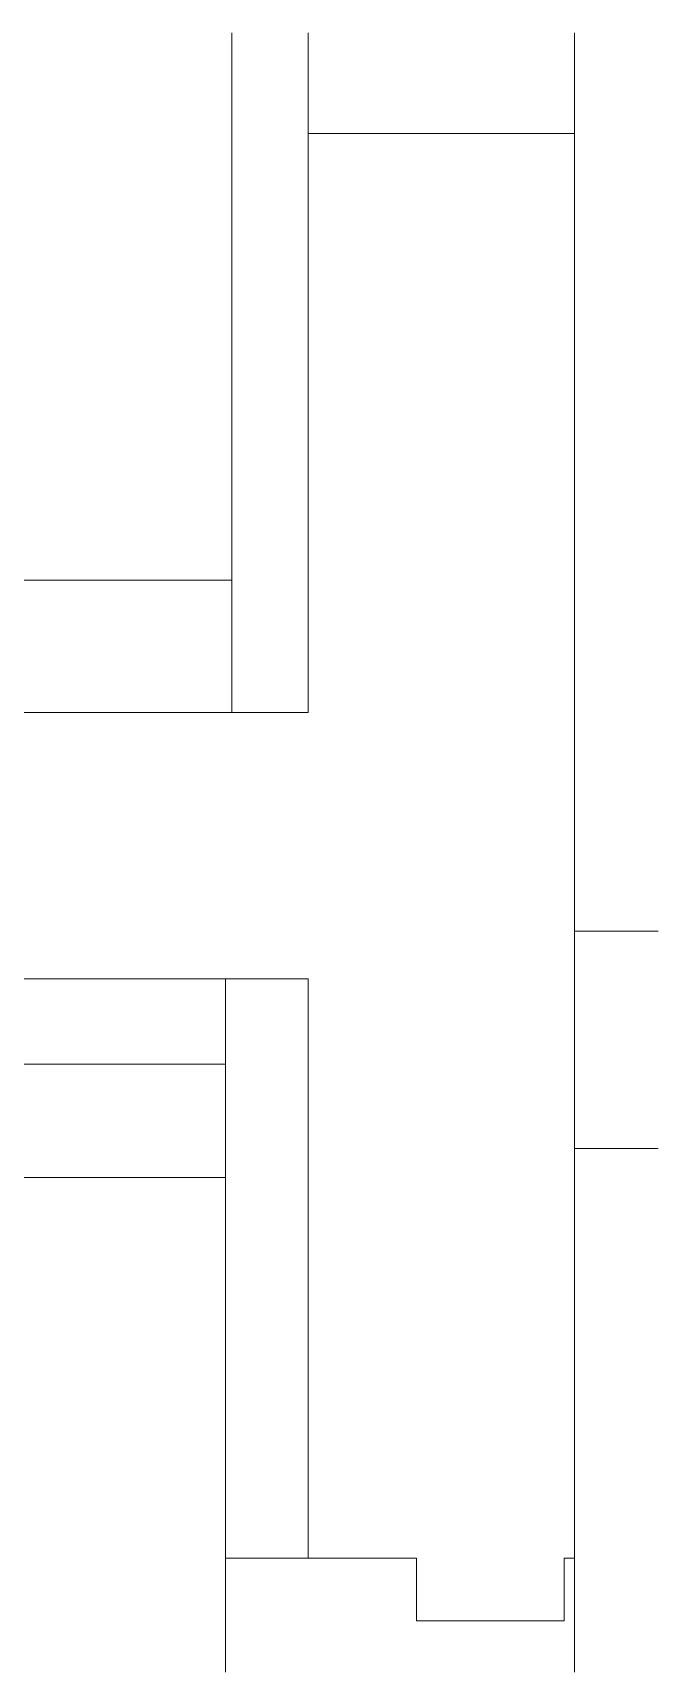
# Model space of a CAD drawing. Header units: millimetres. Extents: x -5300 to 98858, y -5196 to 93886.
# Drawn here: x 61042 to 98858, y -5196 to 93886 of the extents above; entities that cross this region are included whole.
import ezdxf

# ---------------------------------------------------------------- set-up
doc = ezdxf.new("R2010")
doc.units = ezdxf.units.MM
doc.layers.add('Генплан', color=7, linetype='Continuous', lineweight=9)

# ---------------------------------------------------------------- blocks, each defined once
blk = doc.blocks.new('Местность - Местность-379060-Подвал')
at = {"layer": 'Генплан', "color": 253, "true_color": 0xaaaaaa}
for p, q in [((73070, 87800), (73070, 93886)), ((73070, 93886), (73070, 87800)), ((73070, 93886), (73070, 87800)), ((77700, 93886), (77700, 87800)), ((77700, 93886), (77700, 87800)), ((77700, 87800), (77700, 93886)), ((77700, 93886), (77700, 87800)), ((77700, 87800), (77700, 93886)), ((77700, 87800), (77700, 93886)), ((93800, 87800), (93800, 93886)), ((93800, 93886), (93800, 87800)), ((93800, 93886), (93800, 87800)), ((93800, 87800), (93800, 93886)), ((93800, 87800), (93800, 93886)), ((93800, 93886), (93800, 87800)), ((73070, 86100), (73070, 87800)), ((73070, 87800), (73070, 87800)), ((73070, 87800), (73070, 86100)), ((73070, 87800), (73070, 86100)), ((73070, 87800), (73070, 87800)), ((77700, 87800), (77700, 87800)), ((77700, 87800), (93800, 87800)), ((77700, 87800), (93800, 87800)), ((77700, 87800), (77700, 87800)), ((93800, 87800), (77700, 87800)), ((77700, 87800), (77700, 86100)), ((77700, 86100), (77700, 87800)), ((77700, 87800), (77700, 87800)), ((77700, 86100), (77700, 87800)), ((77700, 87800), (77700, 87800)), ((93800, 83260), (93800, 87800)), ((93800, 87800), (93800, 87800)), ((93800, 87800), (93800, 83260)), ((93800, 87800), (93800, 83260)), ((93800, 87800), (93800, 87800)), ((93800, 87800), (93800, 87800)), ((93800, 87800), (93800, 87800)), ((73070, 86100), (73070, 86100)), ((73070, 86100), (73070, 81700)), ((73070, 86100), (73070, 81700)), ((73070, 81700), (73070, 86100)), ((73070, 86100), (73070, 86100)), ((77700, 81700), (77700, 86100)), ((77700, 86100), (77700, 86100)), ((77700, 81700), (77700, 86100)), ((77700, 86100), (77700, 81700)), ((77700, 86100), (77700, 86100)), ((93800, 83260), (93800, 83260)), ((93800, 83260), (93800, 80360)), ((93800, 83260), (93800, 80360)), ((93800, 80360), (93800, 83260)), ((93800, 83260), (93800, 83260)), ((73070, 81700), (73070, 81700)), ((73070, 81700), (73070, 81700)), ((73070, 81700), (73070, 78800)), ((73070, 81700), (73070, 78800)), ((73070, 78800), (73070, 81700)), ((77700, 81700), (77700, 81700)), ((77700, 78800), (77700, 81700)), ((77700, 81700), (77700, 81700)), ((77700, 78800), (77700, 81700)), ((77700, 81700), (77700, 78800)), ((93800, 80360), (93800, 80360)), ((93800, 80360), (93800, 80360)), ((93800, 80360), (93800, 74100)), ((93800, 80360), (93800, 74100)), ((93800, 74100), (93800, 80360)), ((73070, 78800), (73070, 78800)), ((73070, 60800), (73070, 78800)), ((73070, 78800), (73070, 78800)), ((73070, 78800), (73070, 60800)), ((73070, 78800), (73070, 60800)), ((77700, 78800), (77700, 78800)), ((77700, 78800), (77700, 60800)), ((77700, 60800), (77700, 78800)), ((77700, 78800), (77700, 78800)), ((77700, 60800), (77700, 78800)), ((93800, 74100), (93800, 74100)), ((93800, 72500), (93800, 74100)), ((93800, 74100), (93800, 74100)), ((93800, 74100), (93800, 72500)), ((93800, 74100), (93800, 72500)), ((93800, 61090), (93800, 72500)), ((93800, 72500), (93800, 72500)), ((93800, 72500), (93800, 72500)), ((93800, 72500), (93800, 61090)), ((93800, 72500), (93800, 61090)), ((60000, 60800), (62800, 60800)), ((62800, 60800), (60000, 60800)), ((62800, 60800), (60000, 60800)), ((66100, 60800), (62800, 60800)), ((62800, 60800), (62800, 60800)), ((66100, 60800), (62800, 60800)), ((62800, 60800), (66100, 60800)), ((62800, 60800), (62800, 60800)), ((66100, 60800), (66100, 60800)), ((73070, 60800), (66100, 60800)), ((66100, 60800), (66100, 60800)), ((73070, 60800), (66100, 60800)), ((66100, 60800), (73070, 60800)), ((73070, 54496), (73070, 60800)), ((73070, 60800), (73070, 60800)), ((73070, 60800), (73070, 60800)), ((73070, 60800), (73070, 54496)), ((73070, 60800), (73070, 54496)), ((73070, 60800), (73070, 60800)), ((73070, 60800), (73070, 54500)), ((73070, 54500), (73070, 60800)), ((73070, 60800), (73070, 60800)), ((73070, 54500), (73070, 60800)), ((77700, 60800), (77700, 54496)), ((77700, 60800), (77700, 60800)), ((77700, 54496), (77700, 60800)), ((77700, 60800), (77700, 60800)), ((77700, 54496), (77700, 60800)), ((93800, 54790), (93800, 61090)), ((93800, 61090), (93800, 61090)), ((93800, 61090), (93800, 54790)), ((93800, 61090), (93800, 54790)), ((93800, 61090), (93800, 61090)), ((73070, 54500), (73070, 52800)), ((73070, 54500), (73070, 54500)), ((73070, 52800), (73070, 54500)), ((73070, 54500), (73070, 54500)), ((73070, 52800), (73070, 54500)), ((73070, 52800), (73070, 54496)), ((73070, 54496), (73070, 54496)), ((73070, 54496), (73070, 52800)), ((73070, 54496), (73070, 52800)), ((73070, 54496), (73070, 54496)), ((77700, 54496), (77700, 52800)), ((77700, 54496), (77700, 54496)), ((77700, 52800), (77700, 54496)), ((77700, 54496), (77700, 54496)), ((77700, 52800), (77700, 54496)), ((93800, 39590), (93800, 54790)), ((93800, 54790), (93800, 54790)), ((93800, 54790), (93800, 39590)), ((93800, 54790), (93800, 39590)), ((93800, 54790), (93800, 54790)), ((62800, 52800), (60000, 52800)), ((60000, 52800), (62800, 52800)), ((60000, 52800), (62800, 52800)), ((62800, 52800), (62800, 52800)), ((62800, 52800), (66100, 52800)), ((62800, 52800), (66100, 52800)), ((66100, 52800), (62800, 52800)), ((62800, 52800), (62800, 52800)), ((66100, 52800), (66100, 52800)), ((73070, 52800), (66100, 52800)), ((66100, 52800), (66100, 52800)), ((66100, 52800), (73070, 52800)), ((66100, 52800), (73070, 52800)), ((77700, 52800), (73070, 52800)), ((73070, 52800), (73070, 52800)), ((73070, 52800), (77700, 52800)), ((73070, 52800), (77700, 52800)), ((73070, 52800), (73070, 52800)), ((73070, 52800), (73070, 52800)), ((73070, 52800), (73070, 52800)), ((77700, 52800), (77700, 52800)), ((77700, 52800), (77700, 52800)), ((98858, 39590), (93800, 39590)), ((93800, 39590), (93800, 39590)), ((93800, 39590), (98858, 39590)), ((93800, 39590), (98858, 39590)), ((93800, 39590), (93800, 39590)), ((98858, 39590), (93800, 39590)), ((93800, 39590), (93800, 39590)), ((98858, 39590), (93800, 39590)), ((93800, 26450), (93800, 39590)), ((93800, 39590), (98858, 39590)), ((93800, 39590), (93800, 39590)), ((93800, 39590), (93800, 26450)), ((93800, 39590), (93800, 26450)), ((72700, 36700), (54800, 36700)), ((72700, 36700), (54800, 36700)), ((54800, 36700), (72700, 36700)), ((72700, 36700), (72700, 36700)), ((72700, 36700), (72700, 31550)), ((72700, 36700), (72700, 31550)), ((72700, 31550), (72700, 36700)), ((72700, 36700), (77700, 36700)), ((77700, 36700), (72700, 36700)), ((72700, 36700), (72700, 36700)), ((77700, 36700), (72700, 36700)), ((72700, 36700), (72700, 36700)), ((72700, 31550), (72700, 36700)), ((72700, 36700), (72700, 36700)), ((72700, 31550), (72700, 36700)), ((72700, 36700), (72700, 31550)), ((77700, 36700), (77700, 31550)), ((77700, 31550), (77700, 36700)), ((77700, 36700), (77700, 36700)), ((77700, 31550), (77700, 36700)), ((77700, 36700), (77700, 36700)), ((59330, 31550), (72700, 31550)), ((59330, 31550), (72700, 31550)), ((72700, 31550), (59330, 31550)), ((59330, 31550), (72700, 31550)), ((72700, 31550), (59330, 31550)), ((72700, 31550), (59330, 31550)), ((72700, 31550), (72700, 31550)), ((72700, 31550), (72700, 24700)), ((72700, 31550), (72700, 24700)), ((72700, 31550), (72700, 31550)), ((72700, 24700), (72700, 31550)), ((72700, 31550), (72700, 31550)), ((72700, 31550), (72700, 31550)), ((72700, 31550), (72700, 24700)), ((72700, 31550), (72700, 31550)), ((72700, 24700), (72700, 31550)), ((72700, 31550), (72700, 31550)), ((72700, 24700), (72700, 31550)), ((77700, 24700), (77700, 31550)), ((77700, 31550), (77700, 31550)), ((77700, 24700), (77700, 31550)), ((77700, 31550), (77700, 24700)), ((77700, 31550), (77700, 31550)), ((93800, 10750), (93800, 26450)), ((93800, 26450), (98858, 26450)), ((93800, 26450), (93800, 26450)), ((93800, 26450), (93800, 10750)), ((93800, 26450), (93800, 10750)), ((98858, 26450), (93800, 26450)), ((93800, 26450), (93800, 26450)), ((98858, 26450), (93800, 26450)), ((93800, 26450), (93800, 26450)), ((93800, 26450), (98858, 26450)), ((93800, 26450), (98858, 26450)), ((98858, 26450), (93800, 26450)), ((93800, 26450), (93800, 26450)), ((72700, 24700), (59330, 24700)), ((59330, 24700), (72700, 24700)), ((59330, 24700), (72700, 24700)), ((72700, 24700), (72700, 24700)), ((72700, 1700), (72700, 24700)), ((72700, 24700), (72700, 24700)), ((72700, 24700), (72700, 1700)), ((72700, 24700), (72700, 1700)), ((72700, 24700), (72700, 24700)), ((72700, 24700), (72700, 24700)), ((77700, 24700), (77700, 24700)), ((77700, 24700), (77700, 1700)), ((77700, 1700), (77700, 24700)), ((77700, 24700), (77700, 24700)), ((77700, 1700), (77700, 24700)), ((93800, 1700), (93800, 10750)), ((93800, 10750), (93800, 10750)), ((93800, 10750), (93800, 1700)), ((93800, 10750), (93800, 1700)), ((93800, 10750), (93800, 10750)), ((77700, 1700), (72700, 1700)), ((72700, 1700), (72700, 1700)), ((72700, 1700), (72700, 1700)), ((72700, 1700), (77700, 1700)), ((72700, 1700), (77700, 1700)), ((72700, 1700), (77700, 1700)), ((72700, -5196), (72700, 1700)), ((77700, 1700), (72700, 1700)), ((72700, 1700), (72700, 1700)), ((77700, 1700), (72700, 1700)), ((72700, 1700), (72700, 1700)), ((72700, 1700), (72700, -5196)), ((72700, 1700), (72700, -5196)), ((77700, 1700), (77700, 1700)), ((77700, 1700), (77700, 1700)), ((77700, 1700), (84250, 1700)), ((77700, 1700), (77700, 1700)), ((84250, 1700), (77700, 1700)), ((77700, 1700), (77700, 1700)), ((84250, 1700), (77700, 1700)), ((84250, 1700), (84250, -2100)), ((84250, 1700), (84250, 1700)), ((84250, -2100), (84250, 1700)), ((84250, 1700), (84250, 1700)), ((84250, -2100), (84250, 1700)), ((93800, 1700), (93180, 1700)), ((93180, 1700), (93180, 1700)), ((93800, 1700), (93180, 1700)), ((93180, 1700), (93180, 1700)), ((93180, 1700), (93180, -2100)), ((93180, 1700), (93180, -2100)), ((93180, -2100), (93180, 1700)), ((93180, 1700), (93800, 1700)), ((93800, 1700), (93800, 1700)), ((93800, -5196), (93800, 1700)), ((93800, 1700), (93800, 1700)), ((93800, -5196), (93800, 1700)), ((93800, 1700), (93800, -5196)), ((93800, 1700), (93800, 1700)), ((93800, 1700), (93800, -5196)), ((93800, 1700), (93800, -5196)), ((93800, -5196), (93800, 1700)), ((93800, 1700), (93800, 1700)), ((84250, -2100), (93180, -2100)), ((93180, -2100), (84250, -2100)), ((84250, -2100), (84250, -2100)), ((93180, -2100), (84250, -2100)), ((84250, -2100), (84250, -2100)), ((93180, -2100), (93180, -2100)), ((93180, -2100), (93180, -2100))]:
    blk.add_line(p, q, dxfattribs=at)
blk = doc.blocks.new('Местность - Местность-379064-Подвал')
blk.add_blockref('Местность - Местность-379060-Подвал', (0, 0))

msp = doc.modelspace()

# ---------------------------------------------------------------- block references
at = {"layer": 'Генплан', "color": 253, "true_color": 0xaaaaaa}
msp.add_blockref('Местность - Местность-379064-Подвал', (0, 0), dxfattribs=at)

doc.saveas('drawing.dxf')
